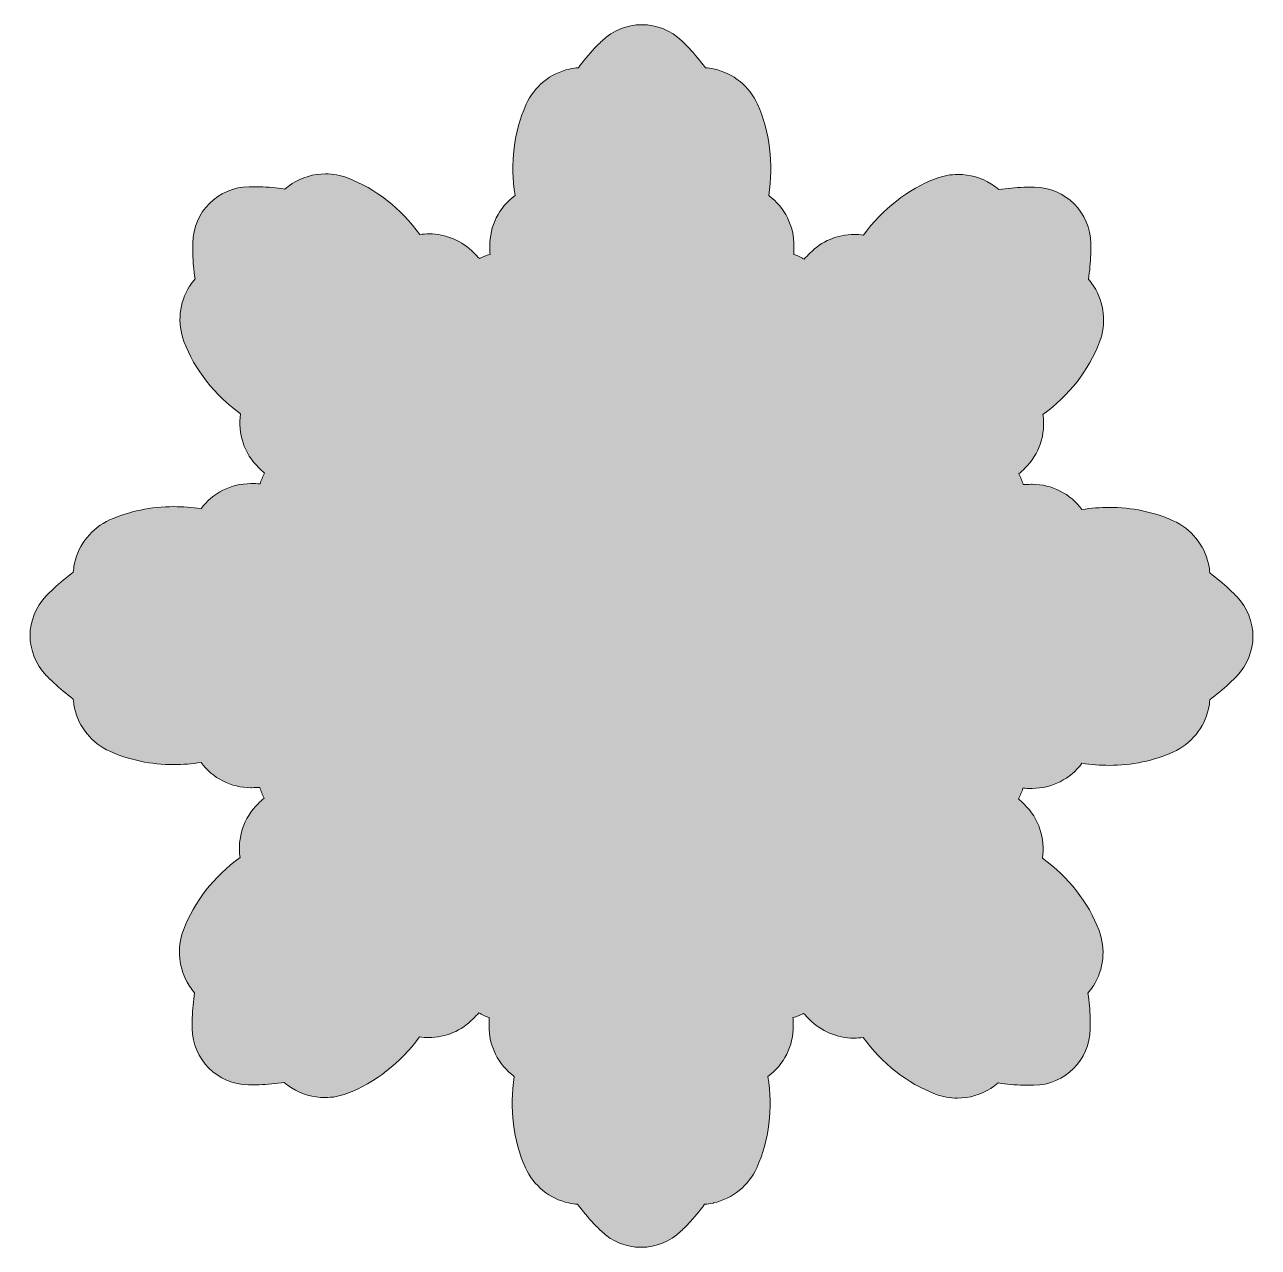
# Model space of a CAD drawing. Header units: inches. Extents: x 4 to 3036, y -2012 to -8.
# Drawn here: x 2044 to 3036, y -2012 to -1028 of the extents above; entities that cross this region are included whole.
import ezdxf

# ---------------------------------------------------------------- set-up
doc = ezdxf.new("R2010")
doc.units = ezdxf.units.IN
doc.header["$MEASUREMENT"] = 0
doc.layers.add('_U+0421_U+043B_U+043E_U+0439 1', color=7, linetype='Continuous')

msp = doc.modelspace()

# ---------------------------------------------------------------- hatches: boundary and pattern name
at = {"layer": '_U+0421_U+043B_U+043E_U+0439 1', "true_color": 0x002a34}
h = msp.add_hatch(color=158, dxfattribs=at)
h.dxf.hatch_style = 2
edge = h.paths.add_edge_path()
edge.add_spline(control_points=[(2539.7, -2011.61), (2527.7, -2011.61), (2516.33, -2007.02), (2507.7, -1998.68), (2506.4, -1997.42), (2505.13, -1996.15), (2503.82, -1994.8), (2503.1, -1994.09), (2502.38, -1993.35), (2501.7, -1992.6), (2497.1, -1987.69), (2492.73, -1982.45), (2488.66, -1976.97), (2486.43, -1976.81), (2484.21, -1976.5), (2482.02, -1976.05), (2482.02, -1976.05), (2481.45, -1975.92), (2481.45, -1975.92), (2466.15, -1972.54), (2453.17, -1961.99), (2446.72, -1947.71), (2436.78, -1925.6), (2433.66, -1899.8), (2437.73, -1874.22), (2424.82, -1864.74), (2417.19, -1849.63), (2417.43, -1833.31), (2417.46, -1831.14), (2417.51, -1828.96), (2417.59, -1826.77), (2414.65, -1825.83), (2411.82, -1824.62), (2409.12, -1823.15), (2407.65, -1824.73), (2406.16, -1826.29), (2404.66, -1827.83), (2395.33, -1837.43), (2382.31, -1842.93), (2368.94, -1842.93), (2366.41, -1842.93), (2363.9, -1842.74), (2361.41, -1842.36), (2346.21, -1863.32), (2325.78, -1879.36), (2303.15, -1887.94), (2297.45, -1890.1), (2291.49, -1891.19), (2285.42, -1891.19), (2275.91, -1891.19), (2266.64, -1888.49), (2258.61, -1883.37), (2258.61, -1883.37), (2258.13, -1883.07), (2258.13, -1883.07), (2256.24, -1881.83), (2254.44, -1880.47), (2252.74, -1879), (2245.99, -1880), (2239.2, -1880.62), (2232.48, -1880.83), (2231.59, -1880.87), (2230.7, -1880.9), (2229.81, -1880.9), (2229.81, -1880.9), (2229.43, -1880.89), (2229.43, -1880.89), (2228.51, -1880.91), (2227.62, -1880.91), (2226.76, -1880.91), (2225.79, -1880.91), (2224.86, -1880.91), (2223.96, -1880.89), (2198.99, -1880.47), (2179.11, -1860.58), (2178.68, -1835.63), (2178.65, -1833.85), (2178.65, -1832.05), (2178.68, -1830.14), (2178.67, -1829.12), (2178.7, -1828.1), (2178.74, -1827.09), (2178.96, -1820.37), (2179.57, -1813.58), (2180.57, -1806.83), (2179.11, -1805.14), (2177.76, -1803.35), (2176.52, -1801.47), (2176.51, -1801.45), (2176.23, -1801.02), (2176.23, -1801.02), (2167.79, -1787.79), (2166.07, -1771.15), (2171.61, -1756.48), (2180.21, -1733.81), (2196.25, -1713.36), (2217.22, -1698.16), (2214.8, -1682.33), (2220.08, -1666.25), (2231.76, -1654.89), (2233.32, -1653.37), (2234.91, -1651.86), (2236.52, -1650.36), (2235.11, -1647.62), (2233.97, -1644.76), (2233.09, -1641.81), (2230.93, -1641.89), (2228.78, -1641.94), (2226.63, -1641.97), (2226.63, -1641.97), (2225.95, -1641.98), (2225.95, -1641.98), (2209.93, -1641.98), (2195.1, -1634.35), (2185.79, -1621.68), (2178.52, -1622.84), (2171.18, -1623.43), (2163.87, -1623.43), (2145.77, -1623.43), (2127.96, -1619.72), (2112.35, -1612.7), (2098.03, -1606.24), (2087.47, -1593.26), (2084.08, -1577.96), (2084.08, -1577.96), (2083.95, -1577.38), (2083.95, -1577.38), (2083.5, -1575.18), (2083.19, -1572.96), (2083.02, -1570.73), (2077.54, -1566.66), (2072.3, -1562.29), (2067.4, -1557.69), (2066.65, -1557.01), (2065.91, -1556.3), (2065.21, -1555.59), (2063.85, -1554.27), (2062.57, -1552.99), (2061.32, -1551.7), (2043.98, -1533.75), (2043.99, -1505.63), (2061.33, -1487.69), (2062.57, -1486.41), (2063.84, -1485.14), (2065.2, -1483.82), (2065.91, -1483.1), (2066.65, -1482.39), (2067.4, -1481.71), (2072.3, -1477.1), (2077.54, -1472.73), (2083.02, -1468.66), (2083.19, -1466.44), (2083.5, -1464.22), (2083.95, -1462.02), (2083.95, -1462.02), (2084.07, -1461.46), (2084.07, -1461.46), (2087.47, -1446.14), (2098.03, -1433.16), (2112.32, -1426.71), (2127.95, -1419.68), (2145.77, -1415.97), (2163.87, -1415.97), (2171.18, -1415.97), (2178.52, -1416.55), (2185.79, -1417.72), (2195.13, -1405.04), (2209.95, -1397.42), (2225.95, -1397.42), (2225.95, -1397.42), (2226.66, -1397.43), (2226.66, -1397.43), (2228.84, -1397.46), (2231.03, -1397.51), (2233.23, -1397.59), (2234.17, -1394.65), (2235.38, -1391.82), (2236.85, -1389.12), (2235.27, -1387.64), (2233.71, -1386.16), (2232.17, -1384.66), (2220.47, -1373.29), (2215.2, -1357.22), (2217.63, -1341.41), (2196.68, -1326.21), (2180.64, -1305.78), (2172.06, -1283.15), (2166.5, -1268.45), (2168.21, -1251.8), (2176.64, -1238.59), (2176.64, -1238.59), (2176.96, -1238.09), (2176.96, -1238.09), (2178.19, -1236.22), (2179.54, -1234.43), (2181, -1232.74), (2180, -1225.98), (2179.38, -1219.19), (2179.17, -1212.47), (2179.12, -1211.46), (2179.1, -1210.43), (2179.11, -1209.42), (2179.08, -1207.53), (2179.08, -1205.73), (2179.11, -1203.95), (2179.53, -1178.98), (2199.42, -1159.1), (2224.39, -1158.68), (2225.29, -1158.67), (2226.21, -1158.66), (2227.16, -1158.66), (2228.03, -1158.66), (2228.93, -1158.67), (2229.87, -1158.68), (2229.87, -1158.68), (2230.24, -1158.68), (2230.24, -1158.68), (2231.13, -1158.68), (2232.03, -1158.7), (2232.93, -1158.75), (2239.64, -1158.96), (2246.42, -1159.57), (2253.17, -1160.57), (2254.86, -1159.11), (2256.65, -1157.76), (2258.53, -1156.52), (2258.53, -1156.52), (2259.02, -1156.21), (2259.02, -1156.21), (2267.06, -1151.08), (2276.33, -1148.38), (2285.85, -1148.38), (2291.91, -1148.38), (2297.86, -1149.47), (2303.54, -1151.62), (2326.19, -1160.21), (2346.64, -1176.25), (2361.84, -1197.21), (2364.33, -1196.83), (2366.85, -1196.64), (2369.36, -1196.64), (2382.75, -1196.64), (2395.78, -1202.16), (2405.13, -1211.78), (2406.64, -1213.34), (2408.15, -1214.92), (2409.64, -1216.52), (2412.38, -1215.11), (2415.24, -1213.97), (2418.19, -1213.09), (2418.11, -1210.93), (2418.06, -1208.77), (2418.03, -1206.63), (2417.8, -1190.32), (2425.44, -1175.23), (2438.34, -1165.77), (2434.27, -1140.2), (2437.37, -1114.42), (2447.3, -1092.35), (2453.77, -1078.03), (2466.75, -1067.46), (2482.04, -1064.08), (2482.04, -1064.08), (2482.63, -1063.95), (2482.63, -1063.95), (2484.81, -1063.5), (2487.03, -1063.19), (2489.26, -1063.03), (2493.33, -1057.55), (2497.7, -1052.31), (2502.3, -1047.41), (2502.98, -1046.66), (2503.7, -1045.91), (2504.42, -1045.2), (2505.74, -1043.84), (2507.01, -1042.57), (2508.3, -1041.33), (2516.93, -1032.98), (2528.29, -1028.39), (2540.3, -1028.39), (2552.31, -1028.39), (2563.68, -1032.99), (2572.31, -1041.33), (2573.61, -1042.59), (2574.87, -1043.85), (2576.18, -1045.19), (2576.91, -1045.91), (2577.62, -1046.66), (2578.3, -1047.41), (2582.9, -1052.31), (2587.27, -1057.55), (2591.34, -1063.03), (2593.57, -1063.19), (2595.8, -1063.5), (2597.99, -1063.95), (2597.99, -1063.95), (2598.57, -1064.08), (2598.57, -1064.08), (2613.86, -1067.47), (2626.84, -1078.03), (2633.29, -1092.32), (2643.23, -1114.41), (2646.34, -1140.21), (2642.27, -1165.78), (2655.18, -1175.26), (2662.81, -1190.37), (2662.57, -1206.69), (2662.54, -1208.85), (2662.49, -1211.04), (2662.41, -1213.23), (2665.35, -1214.17), (2668.18, -1215.38), (2670.88, -1216.85), (2672.36, -1215.27), (2673.84, -1213.71), (2675.34, -1212.17), (2684.65, -1202.58), (2697.67, -1197.07), (2711.06, -1197.07), (2713.59, -1197.07), (2716.1, -1197.26), (2718.59, -1197.64), (2733.79, -1176.68), (2754.22, -1160.64), (2776.85, -1152.06), (2782.56, -1149.9), (2788.52, -1148.81), (2794.58, -1148.81), (2804.1, -1148.81), (2813.38, -1151.52), (2821.42, -1156.64), (2821.42, -1156.64), (2821.88, -1156.94), (2821.88, -1156.94), (2823.77, -1158.18), (2825.56, -1159.53), (2827.26, -1161), (2834.01, -1160), (2840.81, -1159.38), (2847.53, -1159.17), (2848.42, -1159.13), (2849.31, -1159.11), (2850.2, -1159.11), (2850.2, -1159.11), (2850.55, -1159.11), (2850.55, -1159.11), (2851.5, -1159.09), (2852.4, -1159.09), (2853.28, -1159.09), (2854.23, -1159.09), (2855.15, -1159.09), (2856.05, -1159.11), (2881.01, -1159.53), (2900.9, -1179.42), (2901.32, -1204.38), (2901.35, -1206.16), (2901.35, -1207.95), (2901.32, -1209.84), (2901.33, -1210.86), (2901.31, -1211.89), (2901.26, -1212.92), (2901.04, -1219.63), (2900.43, -1226.42), (2899.43, -1233.17), (2900.89, -1234.86), (2902.24, -1236.65), (2903.48, -1238.53), (2903.48, -1238.53), (2903.73, -1238.93), (2903.73, -1238.93), (2912.22, -1252.22), (2913.94, -1268.87), (2908.38, -1283.55), (2899.79, -1306.19), (2883.75, -1326.64), (2862.79, -1341.84), (2865.21, -1357.66), (2859.94, -1373.74), (2848.24, -1385.11), (2846.68, -1386.63), (2845.09, -1388.14), (2843.48, -1389.64), (2844.89, -1392.38), (2846.03, -1395.24), (2846.91, -1398.19), (2849.07, -1398.11), (2851.23, -1398.06), (2853.37, -1398.03), (2853.37, -1398.03), (2854.05, -1398.02), (2854.05, -1398.02), (2870.07, -1398.02), (2884.9, -1405.65), (2894.21, -1418.32), (2901.48, -1417.16), (2908.82, -1416.57), (2916.13, -1416.57), (2934.23, -1416.57), (2952.04, -1420.28), (2967.65, -1427.3), (2981.97, -1433.77), (2992.54, -1446.76), (2995.92, -1462.05), (2995.92, -1462.05), (2996.04, -1462.57), (2996.04, -1462.57), (2996.5, -1464.8), (2996.81, -1467.03), (2996.98, -1469.27), (3002.46, -1473.33), (3007.69, -1477.7), (3012.59, -1482.3), (3013.35, -1482.99), (3014.09, -1483.7), (3014.8, -1484.42), (3016.19, -1485.77), (3017.46, -1487.04), (3018.68, -1488.31), (3036.01, -1506.25), (3036.01, -1534.36), (3018.68, -1552.3), (3017.47, -1553.55), (3016.2, -1554.82), (3014.8, -1556.18), (3014.09, -1556.9), (3013.35, -1557.61), (3012.6, -1558.3), (3007.7, -1562.9), (3002.46, -1567.27), (2996.98, -1571.34), (2996.81, -1573.56), (2996.5, -1575.79), (2996.04, -1577.99), (2996.04, -1577.99), (2995.95, -1578.45), (2995.95, -1578.45), (2992.54, -1593.85), (2981.98, -1606.84), (2967.69, -1613.28), (2952.05, -1620.32), (2934.23, -1624.03), (2916.13, -1624.03), (2908.82, -1624.03), (2901.48, -1623.45), (2894.21, -1622.28), (2884.89, -1634.95), (2870.07, -1642.58), (2854.05, -1642.58), (2854.05, -1642.58), (2853.34, -1642.57), (2853.34, -1642.57), (2851.16, -1642.54), (2848.97, -1642.49), (2846.77, -1642.41), (2845.83, -1645.35), (2844.62, -1648.18), (2843.15, -1650.88), (2844.73, -1652.36), (2846.3, -1653.84), (2847.83, -1655.34), (2859.52, -1666.7), (2864.8, -1682.78), (2862.37, -1698.59), (2883.32, -1713.79), (2899.36, -1734.22), (2907.94, -1756.85), (2913.49, -1771.54), (2911.78, -1788.19), (2903.38, -1801.39), (2903.37, -1801.4), (2903.02, -1801.94), (2903.02, -1801.94), (2901.8, -1803.8), (2900.46, -1805.58), (2899, -1807.26), (2900, -1814.01), (2900.62, -1820.8), (2900.83, -1827.52), (2900.88, -1828.53), (2900.9, -1829.55), (2900.89, -1830.57), (2900.92, -1832.44), (2900.92, -1834.23), (2900.89, -1836.05), (2900.47, -1861.01), (2880.58, -1880.9), (2855.62, -1881.32), (2854.72, -1881.33), (2853.79, -1881.34), (2852.84, -1881.34), (2851.97, -1881.34), (2851.07, -1881.33), (2850.13, -1881.32), (2850.13, -1881.32), (2849.77, -1881.32), (2849.77, -1881.32), (2848.89, -1881.32), (2847.99, -1881.3), (2847.1, -1881.26), (2840.38, -1881.04), (2833.58, -1880.43), (2826.83, -1879.43), (2825.14, -1880.89), (2823.35, -1882.25), (2821.46, -1883.48), (2821.46, -1883.48), (2820.98, -1883.79), (2820.98, -1883.79), (2812.94, -1888.92), (2803.67, -1891.62), (2794.15, -1891.62), (2788.09, -1891.62), (2782.13, -1890.53), (2776.45, -1888.38), (2753.8, -1879.79), (2733.36, -1863.75), (2718.16, -1842.79), (2715.67, -1843.17), (2713.16, -1843.36), (2710.64, -1843.36), (2697.25, -1843.36), (2684.22, -1837.84), (2674.87, -1828.22), (2673.36, -1826.67), (2671.86, -1825.08), (2670.36, -1823.48), (2667.62, -1824.89), (2664.76, -1826.03), (2661.81, -1826.91), (2661.89, -1829.07), (2661.94, -1831.23), (2661.97, -1833.37), (2662.21, -1849.67), (2654.57, -1864.77), (2641.67, -1874.23), (2645.74, -1899.8), (2642.63, -1925.58), (2632.7, -1947.65), (2626.24, -1961.97), (2613.25, -1972.53), (2597.96, -1975.92), (2597.77, -1975.97), (2597.54, -1976.01), (2597.31, -1976.06), (2595.17, -1976.51), (2592.96, -1976.81), (2590.74, -1976.97), (2586.67, -1982.45), (2582.31, -1987.68), (2577.71, -1992.58), (2577.02, -1993.34), (2576.3, -1994.09), (2575.58, -1994.8), (2574.26, -1996.16), (2572.99, -1997.43), (2571.71, -1998.67), (2563.07, -2007.01), (2551.71, -2011.61), (2539.7, -2011.61)], knot_values=[0, 0, 0, 0, 1, 1, 1, 2, 2, 2, 3, 3, 3, 4, 4, 4, 5, 5, 5, 6, 6, 6, 7, 7, 7, 8, 8, 8, 9, 9, 9, 10, 10, 10, 11, 11, 11, 12, 12, 12, 13, 13, 13, 14, 14, 14, 15, 15, 15, 16, 16, 16, 17, 17, 17, 18, 18, 18, 19, 19, 19, 20, 20, 20, 21, 21, 21, 22, 22, 22, 23, 23, 23, 24, 24, 24, 25, 25, 25, 26, 26, 26, 27, 27, 27, 28, 28, 28, 29, 29, 29, 30, 30, 30, 31, 31, 31, 32, 32, 32, 33, 33, 33, 34, 34, 34, 35, 35, 35, 36, 36, 36, 37, 37, 37, 38, 38, 38, 39, 39, 39, 40, 40, 40, 41, 41, 41, 42, 42, 42, 43, 43, 43, 44, 44, 44, 45, 45, 45, 46, 46, 46, 47, 47, 47, 48, 48, 48, 49, 49, 49, 50, 50, 50, 51, 51, 51, 52, 52, 52, 53, 53, 53, 54, 54, 54, 55, 55, 55, 56, 56, 56, 57, 57, 57, 58, 58, 58, 59, 59, 59, 60, 60, 60, 61, 61, 61, 62, 62, 62, 63, 63, 63, 64, 64, 64, 65, 65, 65, 66, 66, 66, 67, 67, 67, 68, 68, 68, 69, 69, 69, 70, 70, 70, 71, 71, 71, 72, 72, 72, 73, 73, 73, 74, 74, 74, 75, 75, 75, 76, 76, 76, 77, 77, 77, 78, 78, 78, 79, 79, 79, 80, 80, 80, 81, 81, 81, 82, 82, 82, 83, 83, 83, 84, 84, 84, 85, 85, 85, 86, 86, 86, 87, 87, 87, 88, 88, 88, 89, 89, 89, 90, 90, 90, 91, 91, 91, 92, 92, 92, 93, 93, 93, 94, 94, 94, 95, 95, 95, 96, 96, 96, 97, 97, 97, 98, 98, 98, 99, 99, 99, 100, 100, 100, 101, 101, 101, 102, 102, 102, 103, 103, 103, 104, 104, 104, 105, 105, 105, 106, 106, 106, 107, 107, 107, 108, 108, 108, 109, 109, 109, 110, 110, 110, 111, 111, 111, 112, 112, 112, 113, 113, 113, 114, 114, 114, 115, 115, 115, 116, 116, 116, 117, 117, 117, 118, 118, 118, 119, 119, 119, 120, 120, 120, 121, 121, 121, 122, 122, 122, 123, 123, 123, 124, 124, 124, 125, 125, 125, 126, 126, 126, 127, 127, 127, 128, 128, 128, 129, 129, 129, 130, 130, 130, 131, 131, 131, 132, 132, 132, 133, 133, 133, 134, 134, 134, 135, 135, 135, 136, 136, 136, 137, 137, 137, 138, 138, 138, 139, 139, 139, 140, 140, 140, 141, 141, 141, 142, 142, 142, 143, 143, 143, 144, 144, 144, 145, 145, 145, 146, 146, 146, 147, 147, 147, 148, 148, 148, 149, 149, 149, 150, 150, 150, 151, 151, 151, 152, 152, 152, 153, 153, 153, 154, 154, 154, 155, 155, 155, 156, 156, 156, 157, 157, 157, 158, 158, 158, 159, 159, 159, 160, 160, 160, 161, 161, 161, 162, 162, 162, 163, 163, 163, 164, 164, 164, 165, 165, 165, 166, 166, 166, 167, 167, 167, 168, 168, 168, 169, 169, 169, 170, 170, 170, 171, 171, 171, 172, 172, 172, 173, 173, 173, 174, 174, 174, 175, 175, 175, 176, 176, 176, 177, 177, 177, 178, 178, 178, 179, 179, 179, 180, 180, 180, 181, 181, 181, 182, 182, 182, 183, 183, 183, 184, 184, 184, 185, 185, 185, 186, 186, 186, 186], degree=3, periodic=1)

# ---------------------------------------------------------------- linework, layer by layer
at = {"layer": '_U+0421_U+043B_U+043E_U+0439 1', "lineweight": 0}
msp.add_open_spline([(2539.7, -2011.61), (2527.7, -2011.61), (2516.33, -2007.02), (2507.7, -1998.68), (2506.4, -1997.42), (2505.13, -1996.15), (2503.82, -1994.8), (2503.1, -1994.09), (2502.38, -1993.35), (2501.7, -1992.6), (2497.1, -1987.69), (2492.73, -1982.45), (2488.66, -1976.97), (2486.43, -1976.81), (2484.21, -1976.5), (2482.02, -1976.05), (2482.02, -1976.05), (2481.45, -1975.92), (2481.45, -1975.92), (2466.15, -1972.54), (2453.17, -1961.99), (2446.72, -1947.71), (2436.78, -1925.6), (2433.66, -1899.8), (2437.73, -1874.22), (2424.82, -1864.74), (2417.19, -1849.63), (2417.43, -1833.31), (2417.46, -1831.14), (2417.51, -1828.96), (2417.59, -1826.77), (2414.65, -1825.83), (2411.82, -1824.62), (2409.12, -1823.15), (2407.65, -1824.73), (2406.16, -1826.29), (2404.66, -1827.83), (2395.33, -1837.43), (2382.31, -1842.93), (2368.94, -1842.93), (2366.41, -1842.93), (2363.9, -1842.74), (2361.41, -1842.36), (2346.21, -1863.32), (2325.78, -1879.36), (2303.15, -1887.94), (2297.45, -1890.1), (2291.49, -1891.19), (2285.42, -1891.19), (2275.91, -1891.19), (2266.64, -1888.49), (2258.61, -1883.37), (2258.61, -1883.37), (2258.13, -1883.07), (2258.13, -1883.07), (2256.24, -1881.83), (2254.44, -1880.47), (2252.74, -1879), (2245.99, -1880), (2239.2, -1880.62), (2232.48, -1880.83), (2231.59, -1880.87), (2230.7, -1880.9), (2229.81, -1880.9), (2229.81, -1880.9), (2229.43, -1880.89), (2229.43, -1880.89), (2228.51, -1880.91), (2227.62, -1880.91), (2226.76, -1880.91), (2225.79, -1880.91), (2224.86, -1880.91), (2223.96, -1880.89), (2198.99, -1880.47), (2179.11, -1860.58), (2178.68, -1835.63), (2178.65, -1833.85), (2178.65, -1832.05), (2178.68, -1830.14), (2178.67, -1829.12), (2178.7, -1828.1), (2178.74, -1827.09), (2178.96, -1820.37), (2179.57, -1813.58), (2180.57, -1806.83), (2179.11, -1805.14), (2177.76, -1803.35), (2176.52, -1801.47), (2176.51, -1801.45), (2176.23, -1801.02), (2176.23, -1801.02), (2167.79, -1787.79), (2166.07, -1771.15), (2171.61, -1756.48), (2180.21, -1733.81), (2196.25, -1713.36), (2217.22, -1698.16), (2214.8, -1682.33), (2220.08, -1666.25), (2231.76, -1654.89), (2233.32, -1653.37), (2234.91, -1651.86), (2236.52, -1650.36), (2235.11, -1647.62), (2233.97, -1644.76), (2233.09, -1641.81), (2230.93, -1641.89), (2228.78, -1641.94), (2226.63, -1641.97), (2226.63, -1641.97), (2225.95, -1641.98), (2225.95, -1641.98), (2209.93, -1641.98), (2195.1, -1634.35), (2185.79, -1621.68), (2178.52, -1622.84), (2171.18, -1623.43), (2163.87, -1623.43), (2145.77, -1623.43), (2127.96, -1619.72), (2112.35, -1612.7), (2098.03, -1606.24), (2087.47, -1593.26), (2084.08, -1577.96), (2084.08, -1577.96), (2083.95, -1577.38), (2083.95, -1577.38), (2083.5, -1575.18), (2083.19, -1572.96), (2083.02, -1570.73), (2077.54, -1566.66), (2072.3, -1562.29), (2067.4, -1557.69), (2066.65, -1557.01), (2065.91, -1556.3), (2065.21, -1555.59), (2063.85, -1554.27), (2062.57, -1552.99), (2061.32, -1551.7), (2043.98, -1533.75), (2043.99, -1505.63), (2061.33, -1487.69), (2062.57, -1486.41), (2063.84, -1485.14), (2065.2, -1483.82), (2065.91, -1483.1), (2066.65, -1482.39), (2067.4, -1481.71), (2072.3, -1477.1), (2077.54, -1472.73), (2083.02, -1468.66), (2083.19, -1466.44), (2083.5, -1464.22), (2083.95, -1462.02), (2083.95, -1462.02), (2084.07, -1461.46), (2084.07, -1461.46), (2087.47, -1446.14), (2098.03, -1433.16), (2112.32, -1426.71), (2127.95, -1419.68), (2145.77, -1415.97), (2163.87, -1415.97), (2171.18, -1415.97), (2178.52, -1416.55), (2185.79, -1417.72), (2195.13, -1405.04), (2209.95, -1397.42), (2225.95, -1397.42), (2225.95, -1397.42), (2226.66, -1397.43), (2226.66, -1397.43), (2228.84, -1397.46), (2231.03, -1397.51), (2233.23, -1397.59), (2234.17, -1394.65), (2235.38, -1391.82), (2236.85, -1389.12), (2235.27, -1387.64), (2233.71, -1386.16), (2232.17, -1384.66), (2220.47, -1373.29), (2215.2, -1357.22), (2217.63, -1341.41), (2196.68, -1326.21), (2180.64, -1305.78), (2172.06, -1283.15), (2166.5, -1268.45), (2168.21, -1251.8), (2176.64, -1238.59), (2176.64, -1238.59), (2176.96, -1238.09), (2176.96, -1238.09), (2178.19, -1236.22), (2179.54, -1234.43), (2181, -1232.74), (2180, -1225.98), (2179.38, -1219.19), (2179.17, -1212.47), (2179.12, -1211.46), (2179.1, -1210.43), (2179.11, -1209.42), (2179.08, -1207.53), (2179.08, -1205.73), (2179.11, -1203.95), (2179.53, -1178.98), (2199.42, -1159.1), (2224.39, -1158.68), (2225.29, -1158.67), (2226.21, -1158.66), (2227.16, -1158.66), (2228.03, -1158.66), (2228.93, -1158.67), (2229.87, -1158.68), (2229.87, -1158.68), (2230.24, -1158.68), (2230.24, -1158.68), (2231.13, -1158.68), (2232.03, -1158.7), (2232.93, -1158.75), (2239.64, -1158.96), (2246.42, -1159.57), (2253.17, -1160.57), (2254.86, -1159.11), (2256.65, -1157.76), (2258.53, -1156.52), (2258.53, -1156.52), (2259.02, -1156.21), (2259.02, -1156.21), (2267.06, -1151.08), (2276.33, -1148.38), (2285.85, -1148.38), (2291.91, -1148.38), (2297.86, -1149.47), (2303.54, -1151.62), (2326.19, -1160.21), (2346.64, -1176.25), (2361.84, -1197.21), (2364.33, -1196.83), (2366.85, -1196.64), (2369.36, -1196.64), (2382.75, -1196.64), (2395.78, -1202.16), (2405.13, -1211.78), (2406.64, -1213.34), (2408.15, -1214.92), (2409.64, -1216.52), (2412.38, -1215.11), (2415.24, -1213.97), (2418.19, -1213.09), (2418.11, -1210.93), (2418.06, -1208.77), (2418.03, -1206.63), (2417.8, -1190.32), (2425.44, -1175.23), (2438.34, -1165.77), (2434.27, -1140.2), (2437.37, -1114.42), (2447.3, -1092.35), (2453.77, -1078.03), (2466.75, -1067.46), (2482.04, -1064.08), (2482.04, -1064.08), (2482.63, -1063.95), (2482.63, -1063.95), (2484.81, -1063.5), (2487.03, -1063.19), (2489.26, -1063.03), (2493.33, -1057.55), (2497.7, -1052.31), (2502.3, -1047.41), (2502.98, -1046.66), (2503.7, -1045.91), (2504.42, -1045.2), (2505.74, -1043.84), (2507.01, -1042.57), (2508.3, -1041.33), (2516.93, -1032.98), (2528.29, -1028.39), (2540.3, -1028.39), (2552.31, -1028.39), (2563.68, -1032.99), (2572.31, -1041.33), (2573.61, -1042.59), (2574.87, -1043.85), (2576.18, -1045.19), (2576.91, -1045.91), (2577.62, -1046.66), (2578.3, -1047.41), (2582.9, -1052.31), (2587.27, -1057.55), (2591.34, -1063.03), (2593.57, -1063.19), (2595.8, -1063.5), (2597.99, -1063.95), (2597.99, -1063.95), (2598.57, -1064.08), (2598.57, -1064.08), (2613.86, -1067.47), (2626.84, -1078.03), (2633.29, -1092.32), (2643.23, -1114.41), (2646.34, -1140.21), (2642.27, -1165.78), (2655.18, -1175.26), (2662.81, -1190.37), (2662.57, -1206.69), (2662.54, -1208.85), (2662.49, -1211.04), (2662.41, -1213.23), (2665.35, -1214.17), (2668.18, -1215.38), (2670.88, -1216.85), (2672.36, -1215.27), (2673.84, -1213.71), (2675.34, -1212.17), (2684.65, -1202.58), (2697.67, -1197.07), (2711.06, -1197.07), (2713.59, -1197.07), (2716.1, -1197.26), (2718.59, -1197.64), (2733.79, -1176.68), (2754.22, -1160.64), (2776.85, -1152.06), (2782.56, -1149.9), (2788.52, -1148.81), (2794.58, -1148.81), (2804.1, -1148.81), (2813.38, -1151.52), (2821.42, -1156.64), (2821.42, -1156.64), (2821.88, -1156.94), (2821.88, -1156.94), (2823.77, -1158.18), (2825.56, -1159.53), (2827.26, -1161), (2834.01, -1160), (2840.81, -1159.38), (2847.53, -1159.17), (2848.42, -1159.13), (2849.31, -1159.11), (2850.2, -1159.11), (2850.2, -1159.11), (2850.55, -1159.11), (2850.55, -1159.11), (2851.5, -1159.09), (2852.4, -1159.09), (2853.28, -1159.09), (2854.23, -1159.09), (2855.15, -1159.09), (2856.05, -1159.11), (2881.01, -1159.53), (2900.9, -1179.42), (2901.32, -1204.38), (2901.35, -1206.16), (2901.35, -1207.95), (2901.32, -1209.84), (2901.33, -1210.86), (2901.31, -1211.89), (2901.26, -1212.92), (2901.04, -1219.63), (2900.43, -1226.42), (2899.43, -1233.17), (2900.89, -1234.86), (2902.24, -1236.65), (2903.48, -1238.53), (2903.48, -1238.53), (2903.73, -1238.93), (2903.73, -1238.93), (2912.22, -1252.22), (2913.94, -1268.87), (2908.38, -1283.55), (2899.79, -1306.19), (2883.75, -1326.64), (2862.79, -1341.84), (2865.21, -1357.66), (2859.94, -1373.74), (2848.24, -1385.11), (2846.68, -1386.63), (2845.09, -1388.14), (2843.48, -1389.64), (2844.89, -1392.38), (2846.03, -1395.24), (2846.91, -1398.19), (2849.07, -1398.11), (2851.23, -1398.06), (2853.37, -1398.03), (2853.37, -1398.03), (2854.05, -1398.02), (2854.05, -1398.02), (2870.07, -1398.02), (2884.9, -1405.65), (2894.21, -1418.32), (2901.48, -1417.16), (2908.82, -1416.57), (2916.13, -1416.57), (2934.23, -1416.57), (2952.04, -1420.28), (2967.65, -1427.3), (2981.97, -1433.77), (2992.54, -1446.76), (2995.92, -1462.05), (2995.92, -1462.05), (2996.04, -1462.57), (2996.04, -1462.57), (2996.5, -1464.8), (2996.81, -1467.03), (2996.98, -1469.27), (3002.46, -1473.33), (3007.69, -1477.7), (3012.59, -1482.3), (3013.35, -1482.99), (3014.09, -1483.7), (3014.8, -1484.42), (3016.19, -1485.77), (3017.46, -1487.04), (3018.68, -1488.31), (3036.01, -1506.25), (3036.01, -1534.36), (3018.68, -1552.3), (3017.47, -1553.55), (3016.2, -1554.82), (3014.8, -1556.18), (3014.09, -1556.9), (3013.35, -1557.61), (3012.6, -1558.3), (3007.7, -1562.9), (3002.46, -1567.27), (2996.98, -1571.34), (2996.81, -1573.56), (2996.5, -1575.79), (2996.04, -1577.99), (2996.04, -1577.99), (2995.95, -1578.45), (2995.95, -1578.45), (2992.54, -1593.85), (2981.98, -1606.84), (2967.69, -1613.28), (2952.05, -1620.32), (2934.23, -1624.03), (2916.13, -1624.03), (2908.82, -1624.03), (2901.48, -1623.45), (2894.21, -1622.28), (2884.89, -1634.95), (2870.07, -1642.58), (2854.05, -1642.58), (2854.05, -1642.58), (2853.34, -1642.57), (2853.34, -1642.57), (2851.16, -1642.54), (2848.97, -1642.49), (2846.77, -1642.41), (2845.83, -1645.35), (2844.62, -1648.18), (2843.15, -1650.88), (2844.73, -1652.36), (2846.3, -1653.84), (2847.83, -1655.34), (2859.52, -1666.7), (2864.8, -1682.78), (2862.37, -1698.59), (2883.32, -1713.79), (2899.36, -1734.22), (2907.94, -1756.85), (2913.49, -1771.54), (2911.78, -1788.19), (2903.38, -1801.39), (2903.37, -1801.4), (2903.02, -1801.94), (2903.02, -1801.94), (2901.8, -1803.8), (2900.46, -1805.58), (2899, -1807.26), (2900, -1814.01), (2900.62, -1820.8), (2900.83, -1827.52), (2900.88, -1828.53), (2900.9, -1829.55), (2900.89, -1830.57), (2900.92, -1832.44), (2900.92, -1834.23), (2900.89, -1836.05), (2900.47, -1861.01), (2880.58, -1880.9), (2855.62, -1881.32), (2854.72, -1881.33), (2853.79, -1881.34), (2852.84, -1881.34), (2851.97, -1881.34), (2851.07, -1881.33), (2850.13, -1881.32), (2850.13, -1881.32), (2849.77, -1881.32), (2849.77, -1881.32), (2848.89, -1881.32), (2847.99, -1881.3), (2847.1, -1881.26), (2840.38, -1881.04), (2833.58, -1880.43), (2826.83, -1879.43), (2825.14, -1880.89), (2823.35, -1882.25), (2821.46, -1883.48), (2821.46, -1883.48), (2820.98, -1883.79), (2820.98, -1883.79), (2812.94, -1888.92), (2803.67, -1891.62), (2794.15, -1891.62), (2788.09, -1891.62), (2782.13, -1890.53), (2776.45, -1888.38), (2753.8, -1879.79), (2733.36, -1863.75), (2718.16, -1842.79), (2715.67, -1843.17), (2713.16, -1843.36), (2710.64, -1843.36), (2697.25, -1843.36), (2684.22, -1837.84), (2674.87, -1828.22), (2673.36, -1826.67), (2671.86, -1825.08), (2670.36, -1823.48), (2667.62, -1824.89), (2664.76, -1826.03), (2661.81, -1826.91), (2661.89, -1829.07), (2661.94, -1831.23), (2661.97, -1833.37), (2662.21, -1849.67), (2654.57, -1864.77), (2641.67, -1874.23), (2645.74, -1899.8), (2642.63, -1925.58), (2632.7, -1947.65), (2626.24, -1961.97), (2613.25, -1972.53), (2597.96, -1975.92), (2597.77, -1975.97), (2597.54, -1976.01), (2597.31, -1976.06), (2595.17, -1976.51), (2592.96, -1976.81), (2590.74, -1976.97), (2586.67, -1982.45), (2582.31, -1987.68), (2577.71, -1992.58), (2577.02, -1993.34), (2576.3, -1994.09), (2575.58, -1994.8), (2574.26, -1996.16), (2572.99, -1997.43), (2571.71, -1998.67), (2563.07, -2007.01), (2551.71, -2011.61), (2539.7, -2011.61)], degree=3, knots=[0, 0, 0, 0, 1, 1, 1, 2, 2, 2, 3, 3, 3, 4, 4, 4, 5, 5, 5, 6, 6, 6, 7, 7, 7, 8, 8, 8, 9, 9, 9, 10, 10, 10, 11, 11, 11, 12, 12, 12, 13, 13, 13, 14, 14, 14, 15, 15, 15, 16, 16, 16, 17, 17, 17, 18, 18, 18, 19, 19, 19, 20, 20, 20, 21, 21, 21, 22, 22, 22, 23, 23, 23, 24, 24, 24, 25, 25, 25, 26, 26, 26, 27, 27, 27, 28, 28, 28, 29, 29, 29, 30, 30, 30, 31, 31, 31, 32, 32, 32, 33, 33, 33, 34, 34, 34, 35, 35, 35, 36, 36, 36, 37, 37, 37, 38, 38, 38, 39, 39, 39, 40, 40, 40, 41, 41, 41, 42, 42, 42, 43, 43, 43, 44, 44, 44, 45, 45, 45, 46, 46, 46, 47, 47, 47, 48, 48, 48, 49, 49, 49, 50, 50, 50, 51, 51, 51, 52, 52, 52, 53, 53, 53, 54, 54, 54, 55, 55, 55, 56, 56, 56, 57, 57, 57, 58, 58, 58, 59, 59, 59, 60, 60, 60, 61, 61, 61, 62, 62, 62, 63, 63, 63, 64, 64, 64, 65, 65, 65, 66, 66, 66, 67, 67, 67, 68, 68, 68, 69, 69, 69, 70, 70, 70, 71, 71, 71, 72, 72, 72, 73, 73, 73, 74, 74, 74, 75, 75, 75, 76, 76, 76, 77, 77, 77, 78, 78, 78, 79, 79, 79, 80, 80, 80, 81, 81, 81, 82, 82, 82, 83, 83, 83, 84, 84, 84, 85, 85, 85, 86, 86, 86, 87, 87, 87, 88, 88, 88, 89, 89, 89, 90, 90, 90, 91, 91, 91, 92, 92, 92, 93, 93, 93, 94, 94, 94, 95, 95, 95, 96, 96, 96, 97, 97, 97, 98, 98, 98, 99, 99, 99, 100, 100, 100, 101, 101, 101, 102, 102, 102, 103, 103, 103, 104, 104, 104, 105, 105, 105, 106, 106, 106, 107, 107, 107, 108, 108, 108, 109, 109, 109, 110, 110, 110, 111, 111, 111, 112, 112, 112, 113, 113, 113, 114, 114, 114, 115, 115, 115, 116, 116, 116, 117, 117, 117, 118, 118, 118, 119, 119, 119, 120, 120, 120, 121, 121, 121, 122, 122, 122, 123, 123, 123, 124, 124, 124, 125, 125, 125, 126, 126, 126, 127, 127, 127, 128, 128, 128, 129, 129, 129, 130, 130, 130, 131, 131, 131, 132, 132, 132, 133, 133, 133, 134, 134, 134, 135, 135, 135, 136, 136, 136, 137, 137, 137, 138, 138, 138, 139, 139, 139, 140, 140, 140, 141, 141, 141, 142, 142, 142, 143, 143, 143, 144, 144, 144, 145, 145, 145, 146, 146, 146, 147, 147, 147, 148, 148, 148, 149, 149, 149, 150, 150, 150, 151, 151, 151, 152, 152, 152, 153, 153, 153, 154, 154, 154, 155, 155, 155, 156, 156, 156, 157, 157, 157, 158, 158, 158, 159, 159, 159, 160, 160, 160, 161, 161, 161, 162, 162, 162, 163, 163, 163, 164, 164, 164, 165, 165, 165, 166, 166, 166, 167, 167, 167, 168, 168, 168, 169, 169, 169, 170, 170, 170, 171, 171, 171, 172, 172, 172, 173, 173, 173, 174, 174, 174, 175, 175, 175, 176, 176, 176, 177, 177, 177, 178, 178, 178, 179, 179, 179, 180, 180, 180, 181, 181, 181, 182, 182, 182, 183, 183, 183, 184, 184, 184, 185, 185, 185, 186, 186, 186, 186], dxfattribs=at)

doc.saveas('drawing.dxf')
